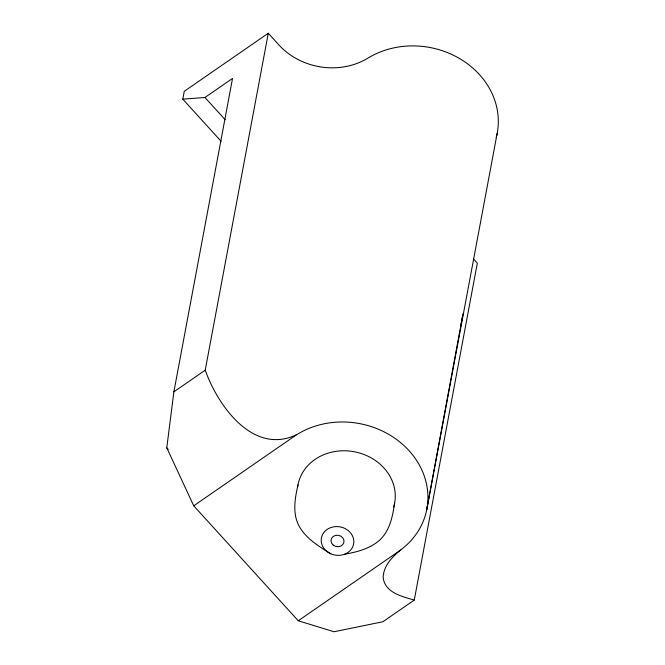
<?xml version="1.0" encoding="UTF-8"?>
<svg xmlns="http://www.w3.org/2000/svg" width="665" height="665" viewBox="0 0 665 665"><rect width="100%" height="100%" fill="white"/><g stroke="black" fill="none" stroke-linecap="round" stroke-linejoin="round"><path stroke-width="1" d="M473.355 258.793L477.329 263.165L414.27 600.071L382.924 621.742L334.013 631.75L298.252 620.769L193.731 505.816L166.774 447.819L173.881 391.826L232.534 78.42L204.945 97.489L182.8 99.152L184.263 91.313L268.278 33.25L278.876 44.904A65.561 57.29 10.6 0 0 367.994 58.079A81.953 71.604 10.6 0 1 461.427 59.667A81.953 71.604 10.6 0 1 496.19 137.589M460.537 327.263L462.965 313.938L426.739 509.664L497.121 133.574M414.27 600.071C402.125 596.547 384.586 592.615 383.156 577.295C383.63 565.134 393.048 556.065 401.968 548.941A81.953 71.604 10.6 0 0 409.008 450.629A81.953 71.604 10.6 0 0 297.612 434.162C253.731 456.34 217.987 406.124 205.227 370.164L268.278 33.25M297.978 484.926C295.027 498.06 292.425 512.15 298.444 524.86C305.26 538.259 318.452 546.048 330.746 553.77M394.644 502.998C392.633 516.314 389.973 530.396 379.765 540.071C370.048 548.633 357.404 552.017 344.911 554.111M173.881 391.826L205.227 370.164M193.731 505.816L296.141 435.035M298.252 620.769L400.663 549.997M204.945 97.489L225.152 119.708M182.8 99.152L221.121 141.296M166.774 447.819L168.162 449.349M297.654 486.93A49.168 42.967 10.6 0 1 355.351 451.959A49.168 42.967 10.6 0 1 393.672 506.963M333.173 545.084A6.559 5.727 10.6 0 0 343.905 542.407A6.559 5.727 10.6 0 0 335.451 535.425A6.559 5.727 10.6 0 0 333.173 545.084M326.665 551.252A16.392 14.322 10.6 0 0 353.497 544.56A16.392 14.322 10.6 0 0 332.359 527.104A16.392 14.322 10.6 0 0 326.665 551.252"/></g></svg>
